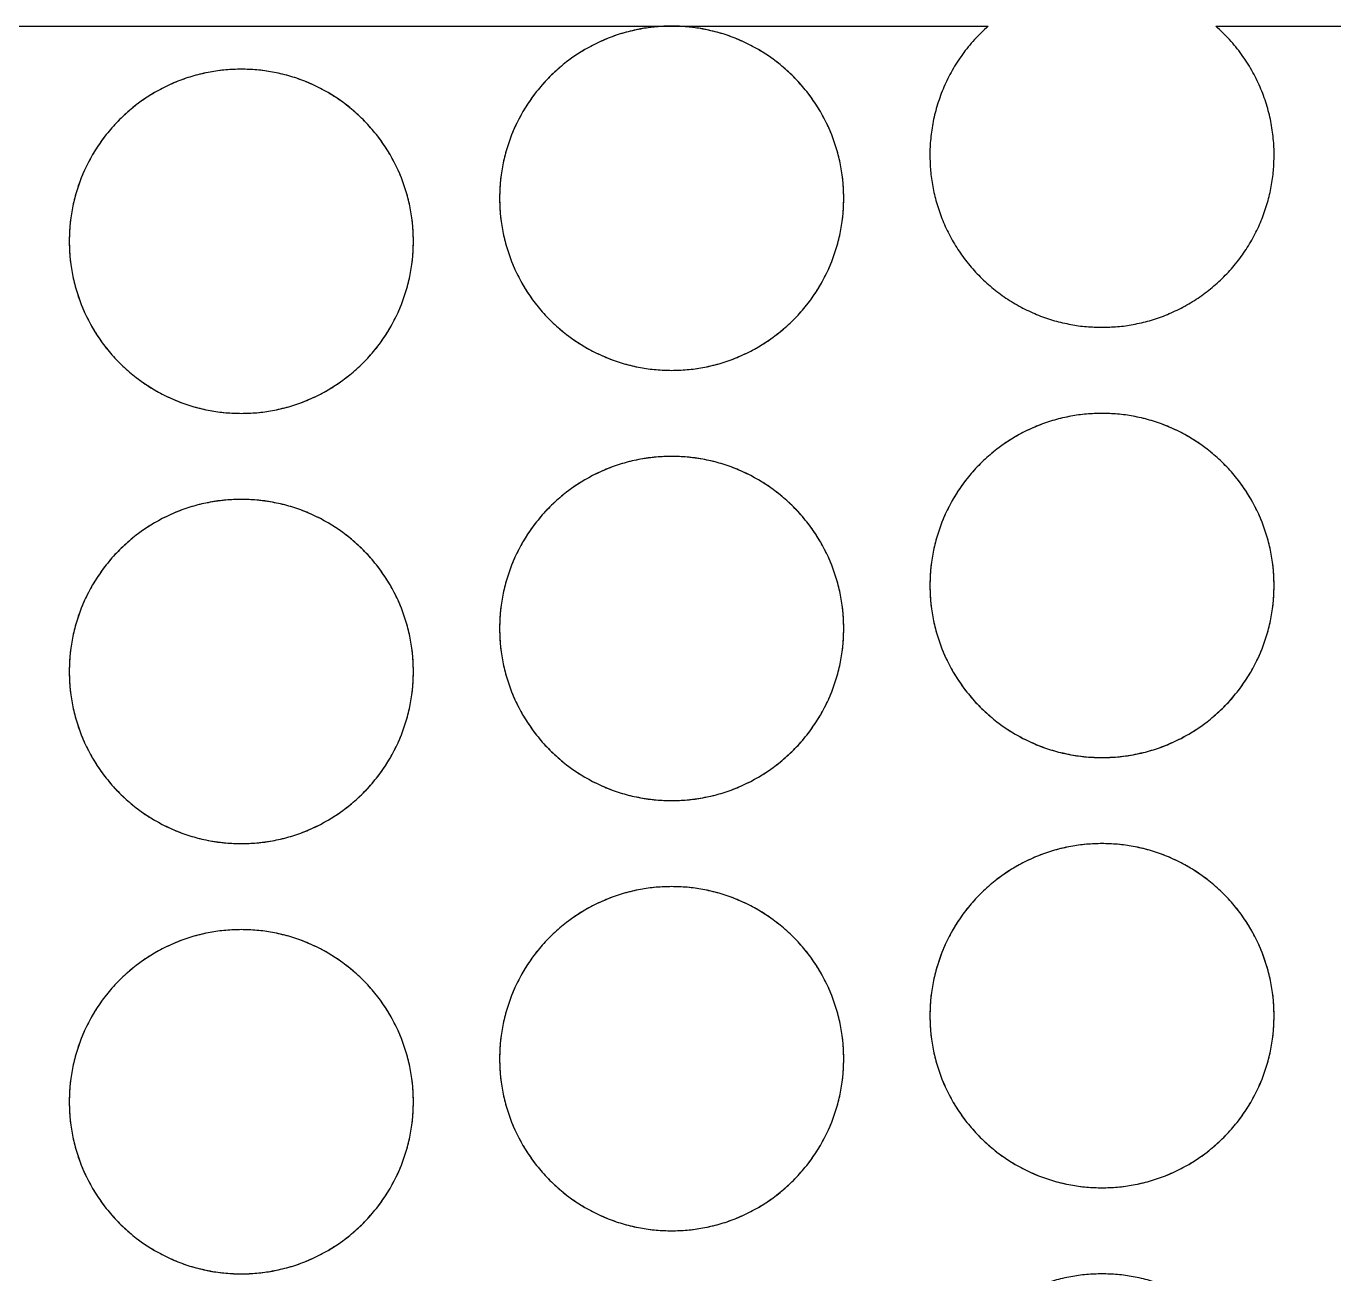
# Model space of a CAD drawing. Extents: x 85 to 185, y 98 to 200.
# Drawn here: x 136 to 160.31, y 176.8 to 200 of the extents above; entities that cross this region are included whole.
import ezdxf

# ---------------------------------------------------------------- set-up
doc = ezdxf.new("R2010")
doc.units = 0
doc.header["$MEASUREMENT"] = 0
doc.layers.get('0').update_dxf_attribs({"linetype": 'CONTINUOUS'})

msp = doc.modelspace()

# ---------------------------------------------------------------- linework, layer by layer
for points in [[(126.117, 200), (132, 200), (148, 200)], [(148, 200), (153.883, 200)], [(158.117, 200), (161.229, 200)]]:
    msp.add_lwpolyline(points)
for points in [[(151.2, 196.8), (151.197, 196.943), (151.187, 197.088), (151.17, 197.234), (151.147, 197.382), (151.132, 197.457), (151.115, 197.531), (151.097, 197.606), (151.076, 197.681), (151.054, 197.755), (151.03, 197.83), (151.004, 197.904), (150.975, 197.978), (150.945, 198.052), (150.913, 198.125), (150.879, 198.198), (150.843, 198.27), (150.804, 198.341), (150.764, 198.412), (150.722, 198.482), (150.678, 198.551), (150.633, 198.619), (150.585, 198.686), (150.536, 198.752), (150.484, 198.817), (150.431, 198.88), (150.377, 198.943), (150.321, 199.003), (150.263, 199.063), (150.203, 199.121), (150.143, 199.177), (150.08, 199.231), (150.017, 199.284), (149.952, 199.336), (149.886, 199.385), (149.819, 199.433), (149.751, 199.478), (149.682, 199.522), (149.612, 199.564), (149.541, 199.604), (149.47, 199.643), (149.398, 199.679), (149.325, 199.713), (149.252, 199.745), (149.178, 199.775), (149.104, 199.804), (149.03, 199.83), (148.955, 199.854), (148.881, 199.876), (148.806, 199.897), (148.731, 199.915), (148.657, 199.932), (148.582, 199.947), (148.434, 199.97), (148.288, 199.987), (148.143, 199.997), (148, 200), (147.857, 199.997), (147.712, 199.987), (147.566, 199.97), (147.418, 199.947), (147.343, 199.932), (147.269, 199.915), (147.194, 199.897), (147.119, 199.876), (147.045, 199.854), (146.97, 199.83), (146.896, 199.804), (146.822, 199.775), (146.748, 199.745), (146.675, 199.713), (146.602, 199.679), (146.53, 199.643), (146.459, 199.604), (146.388, 199.564), (146.318, 199.522), (146.249, 199.478), (146.181, 199.433), (146.114, 199.385), (146.048, 199.336), (145.983, 199.284), (145.92, 199.231), (145.857, 199.177), (145.797, 199.121), (145.737, 199.063), (145.679, 199.003), (145.623, 198.943), (145.569, 198.88), (145.516, 198.817), (145.464, 198.752), (145.415, 198.686), (145.367, 198.619), (145.322, 198.551), (145.278, 198.482), (145.236, 198.412), (145.196, 198.341), (145.157, 198.27), (145.121, 198.198), (145.087, 198.125), (145.055, 198.052), (145.025, 197.978), (144.996, 197.904), (144.97, 197.83), (144.946, 197.755), (144.924, 197.681), (144.903, 197.606), (144.885, 197.531), (144.868, 197.457), (144.853, 197.382), (144.83, 197.234), (144.813, 197.088), (144.803, 196.943), (144.8, 196.8), (144.803, 196.657), (144.813, 196.512), (144.83, 196.366), (144.853, 196.218), (144.868, 196.143), (144.885, 196.069), (144.903, 195.994), (144.924, 195.919), (144.946, 195.845), (144.97, 195.77), (144.996, 195.696), (145.025, 195.622), (145.055, 195.548), (145.087, 195.475), (145.121, 195.402), (145.157, 195.33), (145.196, 195.259), (145.236, 195.188), (145.278, 195.118), (145.322, 195.049), (145.367, 194.981), (145.415, 194.914), (145.464, 194.848), (145.516, 194.783), (145.569, 194.72), (145.623, 194.657), (145.679, 194.597), (145.737, 194.537), (145.797, 194.479), (145.857, 194.423), (145.92, 194.369), (145.983, 194.316), (146.048, 194.264), (146.114, 194.215), (146.181, 194.167), (146.249, 194.122), (146.318, 194.078), (146.388, 194.036), (146.459, 193.996), (146.53, 193.957), (146.602, 193.921), (146.675, 193.887), (146.748, 193.855), (146.822, 193.825), (146.896, 193.796), (146.97, 193.77), (147.045, 193.746), (147.119, 193.724), (147.194, 193.703), (147.269, 193.685), (147.343, 193.668), (147.418, 193.653), (147.566, 193.63), (147.712, 193.613), (147.857, 193.603), (148, 193.6), (148.143, 193.603), (148.288, 193.613), (148.434, 193.63), (148.582, 193.653), (148.657, 193.668), (148.731, 193.685), (148.806, 193.703), (148.881, 193.724), (148.955, 193.746), (149.03, 193.77), (149.104, 193.796), (149.178, 193.825), (149.252, 193.855), (149.325, 193.887), (149.398, 193.921), (149.47, 193.957), (149.541, 193.996), (149.612, 194.036), (149.682, 194.078), (149.751, 194.122), (149.819, 194.167), (149.886, 194.215), (149.952, 194.264), (150.017, 194.316), (150.08, 194.369), (150.143, 194.423), (150.203, 194.479), (150.263, 194.537), (150.321, 194.597), (150.377, 194.657), (150.431, 194.72), (150.484, 194.783), (150.536, 194.848), (150.585, 194.914), (150.633, 194.981), (150.678, 195.049), (150.722, 195.118), (150.764, 195.188), (150.804, 195.259), (150.843, 195.33), (150.879, 195.402), (150.913, 195.475), (150.945, 195.548), (150.975, 195.622), (151.004, 195.696), (151.03, 195.77), (151.054, 195.845), (151.076, 195.919), (151.097, 195.994), (151.115, 196.069), (151.132, 196.143), (151.147, 196.218), (151.17, 196.366), (151.187, 196.512), (151.197, 196.657), (151.2, 196.8)], [(143.2, 196), (143.197, 196.143), (143.187, 196.288), (143.17, 196.434), (143.147, 196.582), (143.132, 196.657), (143.115, 196.731), (143.097, 196.806), (143.076, 196.881), (143.054, 196.955), (143.03, 197.03), (143.004, 197.104), (142.975, 197.178), (142.945, 197.252), (142.913, 197.325), (142.879, 197.398), (142.843, 197.47), (142.804, 197.541), (142.764, 197.612), (142.722, 197.682), (142.678, 197.751), (142.633, 197.819), (142.585, 197.886), (142.536, 197.952), (142.484, 198.017), (142.431, 198.08), (142.377, 198.143), (142.321, 198.203), (142.263, 198.263), (142.203, 198.321), (142.143, 198.377), (142.08, 198.431), (142.017, 198.484), (141.952, 198.536), (141.886, 198.585), (141.819, 198.633), (141.751, 198.678), (141.682, 198.722), (141.612, 198.764), (141.541, 198.804), (141.47, 198.843), (141.398, 198.879), (141.325, 198.913), (141.252, 198.945), (141.178, 198.975), (141.104, 199.004), (141.03, 199.03), (140.955, 199.054), (140.881, 199.076), (140.806, 199.097), (140.731, 199.115), (140.657, 199.132), (140.582, 199.147), (140.434, 199.17), (140.288, 199.187), (140.143, 199.197), (140, 199.2), (139.857, 199.197), (139.712, 199.187), (139.566, 199.17), (139.418, 199.147), (139.343, 199.132), (139.269, 199.115), (139.194, 199.097), (139.119, 199.076), (139.045, 199.054), (138.97, 199.03), (138.896, 199.004), (138.822, 198.975), (138.748, 198.945), (138.675, 198.913), (138.602, 198.879), (138.53, 198.843), (138.459, 198.804), (138.388, 198.764), (138.318, 198.722), (138.249, 198.678), (138.181, 198.633), (138.114, 198.585), (138.048, 198.536), (137.983, 198.484), (137.92, 198.431), (137.857, 198.377), (137.797, 198.321), (137.737, 198.263), (137.679, 198.203), (137.623, 198.143), (137.569, 198.08), (137.516, 198.017), (137.464, 197.952), (137.415, 197.886), (137.367, 197.819), (137.322, 197.751), (137.278, 197.682), (137.236, 197.612), (137.196, 197.541), (137.157, 197.47), (137.121, 197.398), (137.087, 197.325), (137.055, 197.252), (137.025, 197.178), (136.996, 197.104), (136.97, 197.03), (136.946, 196.955), (136.924, 196.881), (136.903, 196.806), (136.885, 196.731), (136.868, 196.657), (136.853, 196.582), (136.83, 196.434), (136.813, 196.288), (136.803, 196.143), (136.8, 196), (136.803, 195.857), (136.813, 195.712), (136.83, 195.566), (136.853, 195.418), (136.868, 195.343), (136.885, 195.269), (136.903, 195.194), (136.924, 195.119), (136.946, 195.045), (136.97, 194.97), (136.996, 194.896), (137.025, 194.822), (137.055, 194.748), (137.087, 194.675), (137.121, 194.602), (137.157, 194.53), (137.196, 194.459), (137.236, 194.388), (137.278, 194.318), (137.322, 194.249), (137.367, 194.181), (137.415, 194.114), (137.464, 194.048), (137.516, 193.983), (137.569, 193.92), (137.623, 193.857), (137.679, 193.797), (137.737, 193.737), (137.797, 193.679), (137.857, 193.623), (137.92, 193.569), (137.983, 193.516), (138.048, 193.464), (138.114, 193.415), (138.181, 193.367), (138.249, 193.322), (138.318, 193.278), (138.388, 193.236), (138.459, 193.196), (138.53, 193.157), (138.602, 193.121), (138.675, 193.087), (138.748, 193.055), (138.822, 193.025), (138.896, 192.996), (138.97, 192.97), (139.045, 192.946), (139.119, 192.924), (139.194, 192.903), (139.269, 192.885), (139.343, 192.868), (139.418, 192.853), (139.566, 192.83), (139.712, 192.813), (139.857, 192.803), (140, 192.8), (140.143, 192.803), (140.288, 192.813), (140.434, 192.83), (140.582, 192.853), (140.657, 192.868), (140.731, 192.885), (140.806, 192.903), (140.881, 192.924), (140.955, 192.946), (141.03, 192.97), (141.104, 192.996), (141.178, 193.025), (141.252, 193.055), (141.325, 193.087), (141.398, 193.121), (141.47, 193.157), (141.541, 193.196), (141.612, 193.236), (141.682, 193.278), (141.751, 193.322), (141.819, 193.367), (141.886, 193.415), (141.952, 193.464), (142.017, 193.516), (142.08, 193.569), (142.143, 193.623), (142.203, 193.679), (142.263, 193.737), (142.321, 193.797), (142.377, 193.857), (142.431, 193.92), (142.484, 193.983), (142.536, 194.048), (142.585, 194.114), (142.633, 194.181), (142.678, 194.249), (142.722, 194.318), (142.764, 194.388), (142.804, 194.459), (142.843, 194.53), (142.879, 194.602), (142.913, 194.675), (142.945, 194.748), (142.975, 194.822), (143.004, 194.896), (143.03, 194.97), (143.054, 195.045), (143.076, 195.119), (143.097, 195.194), (143.115, 195.269), (143.132, 195.343), (143.147, 195.418), (143.17, 195.566), (143.187, 195.712), (143.197, 195.857), (143.2, 196)], [(159.2, 189.6), (159.197, 189.743), (159.187, 189.888), (159.17, 190.034), (159.147, 190.182), (159.132, 190.257), (159.115, 190.331), (159.097, 190.406), (159.076, 190.481), (159.054, 190.555), (159.03, 190.63), (159.004, 190.704), (158.975, 190.778), (158.945, 190.852), (158.913, 190.925), (158.879, 190.998), (158.843, 191.07), (158.804, 191.141), (158.764, 191.212), (158.722, 191.282), (158.678, 191.351), (158.633, 191.419), (158.585, 191.486), (158.536, 191.552), (158.484, 191.617), (158.431, 191.68), (158.377, 191.743), (158.321, 191.803), (158.263, 191.863), (158.203, 191.921), (158.143, 191.977), (158.08, 192.031), (158.017, 192.084), (157.952, 192.136), (157.886, 192.185), (157.819, 192.233), (157.751, 192.278), (157.682, 192.322), (157.612, 192.364), (157.541, 192.404), (157.47, 192.443), (157.398, 192.479), (157.325, 192.513), (157.252, 192.545), (157.178, 192.575), (157.104, 192.604), (157.03, 192.63), (156.955, 192.654), (156.881, 192.676), (156.806, 192.697), (156.731, 192.715), (156.657, 192.732), (156.582, 192.747), (156.434, 192.77), (156.288, 192.787), (156.143, 192.797), (156, 192.8), (155.857, 192.797), (155.712, 192.787), (155.566, 192.77), (155.418, 192.747), (155.343, 192.732), (155.269, 192.715), (155.194, 192.697), (155.119, 192.676), (155.045, 192.654), (154.97, 192.63), (154.896, 192.604), (154.822, 192.575), (154.748, 192.545), (154.675, 192.513), (154.602, 192.479), (154.53, 192.443), (154.459, 192.404), (154.388, 192.364), (154.318, 192.322), (154.249, 192.278), (154.181, 192.233), (154.114, 192.185), (154.048, 192.136), (153.983, 192.084), (153.92, 192.031), (153.857, 191.977), (153.797, 191.921), (153.737, 191.863), (153.679, 191.803), (153.623, 191.743), (153.569, 191.68), (153.516, 191.617), (153.464, 191.552), (153.415, 191.486), (153.367, 191.419), (153.322, 191.351), (153.278, 191.282), (153.236, 191.212), (153.196, 191.141), (153.157, 191.07), (153.121, 190.998), (153.087, 190.925), (153.055, 190.852), (153.025, 190.778), (152.996, 190.704), (152.97, 190.63), (152.946, 190.555), (152.924, 190.481), (152.903, 190.406), (152.885, 190.331), (152.868, 190.257), (152.853, 190.182), (152.83, 190.034), (152.813, 189.888), (152.803, 189.743), (152.8, 189.6), (152.803, 189.457), (152.813, 189.312), (152.83, 189.166), (152.853, 189.018), (152.868, 188.943), (152.885, 188.869), (152.903, 188.794), (152.924, 188.719), (152.946, 188.645), (152.97, 188.57), (152.996, 188.496), (153.025, 188.422), (153.055, 188.348), (153.087, 188.275), (153.121, 188.202), (153.157, 188.13), (153.196, 188.059), (153.236, 187.988), (153.278, 187.918), (153.322, 187.849), (153.367, 187.781), (153.415, 187.714), (153.464, 187.648), (153.516, 187.583), (153.569, 187.52), (153.623, 187.457), (153.679, 187.397), (153.737, 187.337), (153.797, 187.279), (153.857, 187.223), (153.92, 187.169), (153.983, 187.116), (154.048, 187.064), (154.114, 187.015), (154.181, 186.967), (154.249, 186.922), (154.318, 186.878), (154.388, 186.836), (154.459, 186.796), (154.53, 186.757), (154.602, 186.721), (154.675, 186.687), (154.748, 186.655), (154.822, 186.625), (154.896, 186.596), (154.97, 186.57), (155.045, 186.546), (155.119, 186.524), (155.194, 186.503), (155.269, 186.485), (155.343, 186.468), (155.418, 186.453), (155.566, 186.43), (155.712, 186.413), (155.857, 186.403), (156, 186.4), (156.143, 186.403), (156.288, 186.413), (156.434, 186.43), (156.582, 186.453), (156.657, 186.468), (156.731, 186.485), (156.806, 186.503), (156.881, 186.524), (156.955, 186.546), (157.03, 186.57), (157.104, 186.596), (157.178, 186.625), (157.252, 186.655), (157.325, 186.687), (157.398, 186.721), (157.47, 186.757), (157.541, 186.796), (157.612, 186.836), (157.682, 186.878), (157.751, 186.922), (157.819, 186.967), (157.886, 187.015), (157.952, 187.064), (158.017, 187.116), (158.08, 187.169), (158.143, 187.223), (158.203, 187.279), (158.263, 187.337), (158.321, 187.397), (158.377, 187.457), (158.431, 187.52), (158.484, 187.583), (158.536, 187.648), (158.585, 187.714), (158.633, 187.781), (158.678, 187.849), (158.722, 187.918), (158.764, 187.988), (158.804, 188.059), (158.843, 188.13), (158.879, 188.202), (158.913, 188.275), (158.945, 188.348), (158.975, 188.422), (159.004, 188.496), (159.03, 188.57), (159.054, 188.645), (159.076, 188.719), (159.097, 188.794), (159.115, 188.869), (159.132, 188.943), (159.147, 189.018), (159.17, 189.166), (159.187, 189.312), (159.197, 189.457), (159.2, 189.6)], [(151.2, 188.8), (151.197, 188.943), (151.187, 189.088), (151.17, 189.234), (151.147, 189.382), (151.132, 189.457), (151.115, 189.531), (151.097, 189.606), (151.076, 189.681), (151.054, 189.755), (151.03, 189.83), (151.004, 189.904), (150.975, 189.978), (150.945, 190.052), (150.913, 190.125), (150.879, 190.198), (150.843, 190.27), (150.804, 190.341), (150.764, 190.412), (150.722, 190.482), (150.678, 190.551), (150.633, 190.619), (150.585, 190.686), (150.536, 190.752), (150.484, 190.817), (150.431, 190.88), (150.377, 190.943), (150.321, 191.003), (150.263, 191.063), (150.203, 191.121), (150.143, 191.177), (150.08, 191.231), (150.017, 191.284), (149.952, 191.336), (149.886, 191.385), (149.819, 191.433), (149.751, 191.478), (149.682, 191.522), (149.612, 191.564), (149.541, 191.604), (149.47, 191.643), (149.398, 191.679), (149.325, 191.713), (149.252, 191.745), (149.178, 191.775), (149.104, 191.804), (149.03, 191.83), (148.955, 191.854), (148.881, 191.876), (148.806, 191.897), (148.731, 191.915), (148.657, 191.932), (148.582, 191.947), (148.434, 191.97), (148.288, 191.987), (148.143, 191.997), (148, 192), (147.857, 191.997), (147.712, 191.987), (147.566, 191.97), (147.418, 191.947), (147.343, 191.932), (147.269, 191.915), (147.194, 191.897), (147.119, 191.876), (147.045, 191.854), (146.97, 191.83), (146.896, 191.804), (146.822, 191.775), (146.748, 191.745), (146.675, 191.713), (146.602, 191.679), (146.53, 191.643), (146.459, 191.604), (146.388, 191.564), (146.318, 191.522), (146.249, 191.478), (146.181, 191.433), (146.114, 191.385), (146.048, 191.336), (145.983, 191.284), (145.92, 191.231), (145.857, 191.177), (145.797, 191.121), (145.737, 191.063), (145.679, 191.003), (145.623, 190.943), (145.569, 190.88), (145.516, 190.817), (145.464, 190.752), (145.415, 190.686), (145.367, 190.619), (145.322, 190.551), (145.278, 190.482), (145.236, 190.412), (145.196, 190.341), (145.157, 190.27), (145.121, 190.198), (145.087, 190.125), (145.055, 190.052), (145.025, 189.978), (144.996, 189.904), (144.97, 189.83), (144.946, 189.755), (144.924, 189.681), (144.903, 189.606), (144.885, 189.531), (144.868, 189.457), (144.853, 189.382), (144.83, 189.234), (144.813, 189.088), (144.803, 188.943), (144.8, 188.8), (144.803, 188.657), (144.813, 188.512), (144.83, 188.366), (144.853, 188.218), (144.868, 188.143), (144.885, 188.069), (144.903, 187.994), (144.924, 187.919), (144.946, 187.845), (144.97, 187.77), (144.996, 187.696), (145.025, 187.622), (145.055, 187.548), (145.087, 187.475), (145.121, 187.402), (145.157, 187.33), (145.196, 187.259), (145.236, 187.188), (145.278, 187.118), (145.322, 187.049), (145.367, 186.981), (145.415, 186.914), (145.464, 186.848), (145.516, 186.783), (145.569, 186.72), (145.623, 186.657), (145.679, 186.597), (145.737, 186.537), (145.797, 186.479), (145.857, 186.423), (145.92, 186.369), (145.983, 186.316), (146.048, 186.264), (146.114, 186.215), (146.181, 186.167), (146.249, 186.122), (146.318, 186.078), (146.388, 186.036), (146.459, 185.996), (146.53, 185.957), (146.602, 185.921), (146.675, 185.887), (146.748, 185.855), (146.822, 185.825), (146.896, 185.796), (146.97, 185.77), (147.045, 185.746), (147.119, 185.724), (147.194, 185.703), (147.269, 185.685), (147.343, 185.668), (147.418, 185.653), (147.566, 185.63), (147.712, 185.613), (147.857, 185.603), (148, 185.6), (148.143, 185.603), (148.288, 185.613), (148.434, 185.63), (148.582, 185.653), (148.657, 185.668), (148.731, 185.685), (148.806, 185.703), (148.881, 185.724), (148.955, 185.746), (149.03, 185.77), (149.104, 185.796), (149.178, 185.825), (149.252, 185.855), (149.325, 185.887), (149.398, 185.921), (149.47, 185.957), (149.541, 185.996), (149.612, 186.036), (149.682, 186.078), (149.751, 186.122), (149.819, 186.167), (149.886, 186.215), (149.952, 186.264), (150.017, 186.316), (150.08, 186.369), (150.143, 186.423), (150.203, 186.479), (150.263, 186.537), (150.321, 186.597), (150.377, 186.657), (150.431, 186.72), (150.484, 186.783), (150.536, 186.848), (150.585, 186.914), (150.633, 186.981), (150.678, 187.049), (150.722, 187.118), (150.764, 187.188), (150.804, 187.259), (150.843, 187.33), (150.879, 187.402), (150.913, 187.475), (150.945, 187.548), (150.975, 187.622), (151.004, 187.696), (151.03, 187.77), (151.054, 187.845), (151.076, 187.919), (151.097, 187.994), (151.115, 188.069), (151.132, 188.143), (151.147, 188.218), (151.17, 188.366), (151.187, 188.512), (151.197, 188.657), (151.2, 188.8)], [(143.2, 188), (143.197, 188.143), (143.187, 188.288), (143.17, 188.434), (143.147, 188.582), (143.132, 188.657), (143.115, 188.731), (143.097, 188.806), (143.076, 188.881), (143.054, 188.955), (143.03, 189.03), (143.004, 189.104), (142.975, 189.178), (142.945, 189.252), (142.913, 189.325), (142.879, 189.398), (142.843, 189.47), (142.804, 189.541), (142.764, 189.612), (142.722, 189.682), (142.678, 189.751), (142.633, 189.819), (142.585, 189.886), (142.536, 189.952), (142.484, 190.017), (142.431, 190.08), (142.377, 190.143), (142.321, 190.203), (142.263, 190.263), (142.203, 190.321), (142.143, 190.377), (142.08, 190.431), (142.017, 190.484), (141.952, 190.536), (141.886, 190.585), (141.819, 190.633), (141.751, 190.678), (141.682, 190.722), (141.612, 190.764), (141.541, 190.804), (141.47, 190.843), (141.398, 190.879), (141.325, 190.913), (141.252, 190.945), (141.178, 190.975), (141.104, 191.004), (141.03, 191.03), (140.955, 191.054), (140.881, 191.076), (140.806, 191.097), (140.731, 191.115), (140.657, 191.132), (140.582, 191.147), (140.434, 191.17), (140.288, 191.187), (140.143, 191.197), (140, 191.2), (139.857, 191.197), (139.712, 191.187), (139.566, 191.17), (139.418, 191.147), (139.343, 191.132), (139.269, 191.115), (139.194, 191.097), (139.119, 191.076), (139.045, 191.054), (138.97, 191.03), (138.896, 191.004), (138.822, 190.975), (138.748, 190.945), (138.675, 190.913), (138.602, 190.879), (138.53, 190.843), (138.459, 190.804), (138.388, 190.764), (138.318, 190.722), (138.249, 190.678), (138.181, 190.633), (138.114, 190.585), (138.048, 190.536), (137.983, 190.484), (137.92, 190.431), (137.857, 190.377), (137.797, 190.321), (137.737, 190.263), (137.679, 190.203), (137.623, 190.143), (137.569, 190.08), (137.516, 190.017), (137.464, 189.952), (137.415, 189.886), (137.367, 189.819), (137.322, 189.751), (137.278, 189.682), (137.236, 189.612), (137.196, 189.541), (137.157, 189.47), (137.121, 189.398), (137.087, 189.325), (137.055, 189.252), (137.025, 189.178), (136.996, 189.104), (136.97, 189.03), (136.946, 188.955), (136.924, 188.881), (136.903, 188.806), (136.885, 188.731), (136.868, 188.657), (136.853, 188.582), (136.83, 188.434), (136.813, 188.288), (136.803, 188.143), (136.8, 188), (136.803, 187.857), (136.813, 187.712), (136.83, 187.566), (136.853, 187.418), (136.868, 187.343), (136.885, 187.269), (136.903, 187.194), (136.924, 187.119), (136.946, 187.045), (136.97, 186.97), (136.996, 186.896), (137.025, 186.822), (137.055, 186.748), (137.087, 186.675), (137.121, 186.602), (137.157, 186.53), (137.196, 186.459), (137.236, 186.388), (137.278, 186.318), (137.322, 186.249), (137.367, 186.181), (137.415, 186.114), (137.464, 186.048), (137.516, 185.983), (137.569, 185.92), (137.623, 185.857), (137.679, 185.797), (137.737, 185.737), (137.797, 185.679), (137.857, 185.623), (137.92, 185.569), (137.983, 185.516), (138.048, 185.464), (138.114, 185.415), (138.181, 185.367), (138.249, 185.322), (138.318, 185.278), (138.388, 185.236), (138.459, 185.196), (138.53, 185.157), (138.602, 185.121), (138.675, 185.087), (138.748, 185.055), (138.822, 185.025), (138.896, 184.996), (138.97, 184.97), (139.045, 184.946), (139.119, 184.924), (139.194, 184.903), (139.269, 184.885), (139.343, 184.868), (139.418, 184.853), (139.566, 184.83), (139.712, 184.813), (139.857, 184.803), (140, 184.8), (140.143, 184.803), (140.288, 184.813), (140.434, 184.83), (140.582, 184.853), (140.657, 184.868), (140.731, 184.885), (140.806, 184.903), (140.881, 184.924), (140.955, 184.946), (141.03, 184.97), (141.104, 184.996), (141.178, 185.025), (141.252, 185.055), (141.325, 185.087), (141.398, 185.121), (141.47, 185.157), (141.541, 185.196), (141.612, 185.236), (141.682, 185.278), (141.751, 185.322), (141.819, 185.367), (141.886, 185.415), (141.952, 185.464), (142.017, 185.516), (142.08, 185.569), (142.143, 185.623), (142.203, 185.679), (142.263, 185.737), (142.321, 185.797), (142.377, 185.857), (142.431, 185.92), (142.484, 185.983), (142.536, 186.048), (142.585, 186.114), (142.633, 186.181), (142.678, 186.249), (142.722, 186.318), (142.764, 186.388), (142.804, 186.459), (142.843, 186.53), (142.879, 186.602), (142.913, 186.675), (142.945, 186.748), (142.975, 186.822), (143.004, 186.896), (143.03, 186.97), (143.054, 187.045), (143.076, 187.119), (143.097, 187.194), (143.115, 187.269), (143.132, 187.343), (143.147, 187.418), (143.17, 187.566), (143.187, 187.712), (143.197, 187.857), (143.2, 188)], [(159.2, 181.6), (159.197, 181.743), (159.187, 181.888), (159.17, 182.034), (159.147, 182.182), (159.132, 182.257), (159.115, 182.331), (159.097, 182.406), (159.076, 182.481), (159.054, 182.555), (159.03, 182.63), (159.004, 182.704), (158.975, 182.778), (158.945, 182.852), (158.913, 182.925), (158.879, 182.998), (158.843, 183.07), (158.804, 183.141), (158.764, 183.212), (158.722, 183.282), (158.678, 183.351), (158.633, 183.419), (158.585, 183.486), (158.536, 183.552), (158.484, 183.617), (158.431, 183.68), (158.377, 183.743), (158.321, 183.803), (158.263, 183.863), (158.203, 183.921), (158.143, 183.977), (158.08, 184.031), (158.017, 184.084), (157.952, 184.136), (157.886, 184.185), (157.819, 184.233), (157.751, 184.278), (157.682, 184.322), (157.612, 184.364), (157.541, 184.404), (157.47, 184.443), (157.398, 184.479), (157.325, 184.513), (157.252, 184.545), (157.178, 184.575), (157.104, 184.604), (157.03, 184.63), (156.955, 184.654), (156.881, 184.676), (156.806, 184.697), (156.731, 184.715), (156.657, 184.732), (156.582, 184.747), (156.434, 184.77), (156.288, 184.787), (156.143, 184.797), (156, 184.8), (155.857, 184.797), (155.712, 184.787), (155.566, 184.77), (155.418, 184.747), (155.343, 184.732), (155.269, 184.715), (155.194, 184.697), (155.119, 184.676), (155.045, 184.654), (154.97, 184.63), (154.896, 184.604), (154.822, 184.575), (154.748, 184.545), (154.675, 184.513), (154.602, 184.479), (154.53, 184.443), (154.459, 184.404), (154.388, 184.364), (154.318, 184.322), (154.249, 184.278), (154.181, 184.233), (154.114, 184.185), (154.048, 184.136), (153.983, 184.084), (153.92, 184.031), (153.857, 183.977), (153.797, 183.921), (153.737, 183.863), (153.679, 183.803), (153.623, 183.743), (153.569, 183.68), (153.516, 183.617), (153.464, 183.552), (153.415, 183.486), (153.367, 183.419), (153.322, 183.351), (153.278, 183.282), (153.236, 183.212), (153.196, 183.141), (153.157, 183.07), (153.121, 182.998), (153.087, 182.925), (153.055, 182.852), (153.025, 182.778), (152.996, 182.704), (152.97, 182.63), (152.946, 182.555), (152.924, 182.481), (152.903, 182.406), (152.885, 182.331), (152.868, 182.257), (152.853, 182.182), (152.83, 182.034), (152.813, 181.888), (152.803, 181.743), (152.8, 181.6), (152.803, 181.457), (152.813, 181.312), (152.83, 181.166), (152.853, 181.018), (152.868, 180.943), (152.885, 180.869), (152.903, 180.794), (152.924, 180.719), (152.946, 180.645), (152.97, 180.57), (152.996, 180.496), (153.025, 180.422), (153.055, 180.348), (153.087, 180.275), (153.121, 180.202), (153.157, 180.13), (153.196, 180.059), (153.236, 179.988), (153.278, 179.918), (153.322, 179.849), (153.367, 179.781), (153.415, 179.714), (153.464, 179.648), (153.516, 179.583), (153.569, 179.52), (153.623, 179.457), (153.679, 179.397), (153.737, 179.337), (153.797, 179.279), (153.857, 179.223), (153.92, 179.169), (153.983, 179.116), (154.048, 179.064), (154.114, 179.015), (154.181, 178.967), (154.249, 178.922), (154.318, 178.878), (154.388, 178.836), (154.459, 178.796), (154.53, 178.757), (154.602, 178.721), (154.675, 178.687), (154.748, 178.655), (154.822, 178.625), (154.896, 178.596), (154.97, 178.57), (155.045, 178.546), (155.119, 178.524), (155.194, 178.503), (155.269, 178.485), (155.343, 178.468), (155.418, 178.453), (155.566, 178.43), (155.712, 178.413), (155.857, 178.403), (156, 178.4), (156.143, 178.403), (156.288, 178.413), (156.434, 178.43), (156.582, 178.453), (156.657, 178.468), (156.731, 178.485), (156.806, 178.503), (156.881, 178.524), (156.955, 178.546), (157.03, 178.57), (157.104, 178.596), (157.178, 178.625), (157.252, 178.655), (157.325, 178.687), (157.398, 178.721), (157.47, 178.757), (157.541, 178.796), (157.612, 178.836), (157.682, 178.878), (157.751, 178.922), (157.819, 178.967), (157.886, 179.015), (157.952, 179.064), (158.017, 179.116), (158.08, 179.169), (158.143, 179.223), (158.203, 179.279), (158.263, 179.337), (158.321, 179.397), (158.377, 179.457), (158.431, 179.52), (158.484, 179.583), (158.536, 179.648), (158.585, 179.714), (158.633, 179.781), (158.678, 179.849), (158.722, 179.918), (158.764, 179.988), (158.804, 180.059), (158.843, 180.13), (158.879, 180.202), (158.913, 180.275), (158.945, 180.348), (158.975, 180.422), (159.004, 180.496), (159.03, 180.57), (159.054, 180.645), (159.076, 180.719), (159.097, 180.794), (159.115, 180.869), (159.132, 180.943), (159.147, 181.018), (159.17, 181.166), (159.187, 181.312), (159.197, 181.457), (159.2, 181.6)], [(151.2, 180.8), (151.197, 180.943), (151.187, 181.088), (151.17, 181.234), (151.147, 181.382), (151.132, 181.457), (151.115, 181.531), (151.097, 181.606), (151.076, 181.681), (151.054, 181.755), (151.03, 181.83), (151.004, 181.904), (150.975, 181.978), (150.945, 182.052), (150.913, 182.125), (150.879, 182.198), (150.843, 182.27), (150.804, 182.341), (150.764, 182.412), (150.722, 182.482), (150.678, 182.551), (150.633, 182.619), (150.585, 182.686), (150.536, 182.752), (150.484, 182.817), (150.431, 182.88), (150.377, 182.943), (150.321, 183.003), (150.263, 183.063), (150.203, 183.121), (150.143, 183.177), (150.08, 183.231), (150.017, 183.284), (149.952, 183.336), (149.886, 183.385), (149.819, 183.433), (149.751, 183.478), (149.682, 183.522), (149.612, 183.564), (149.541, 183.604), (149.47, 183.643), (149.398, 183.679), (149.325, 183.713), (149.252, 183.745), (149.178, 183.775), (149.104, 183.804), (149.03, 183.83), (148.955, 183.854), (148.881, 183.876), (148.806, 183.897), (148.731, 183.915), (148.657, 183.932), (148.582, 183.947), (148.434, 183.97), (148.288, 183.987), (148.143, 183.997), (148, 184), (147.857, 183.997), (147.712, 183.987), (147.566, 183.97), (147.418, 183.947), (147.343, 183.932), (147.269, 183.915), (147.194, 183.897), (147.119, 183.876), (147.045, 183.854), (146.97, 183.83), (146.896, 183.804), (146.822, 183.775), (146.748, 183.745), (146.675, 183.713), (146.602, 183.679), (146.53, 183.643), (146.459, 183.604), (146.388, 183.564), (146.318, 183.522), (146.249, 183.478), (146.181, 183.433), (146.114, 183.385), (146.048, 183.336), (145.983, 183.284), (145.92, 183.231), (145.857, 183.177), (145.797, 183.121), (145.737, 183.063), (145.679, 183.003), (145.623, 182.943), (145.569, 182.88), (145.516, 182.817), (145.464, 182.752), (145.415, 182.686), (145.367, 182.619), (145.322, 182.551), (145.278, 182.482), (145.236, 182.412), (145.196, 182.341), (145.157, 182.27), (145.121, 182.198), (145.087, 182.125), (145.055, 182.052), (145.025, 181.978), (144.996, 181.904), (144.97, 181.83), (144.946, 181.755), (144.924, 181.681), (144.903, 181.606), (144.885, 181.531), (144.868, 181.457), (144.853, 181.382), (144.83, 181.234), (144.813, 181.088), (144.803, 180.943), (144.8, 180.8), (144.803, 180.657), (144.813, 180.512), (144.83, 180.366), (144.853, 180.218), (144.868, 180.143), (144.885, 180.069), (144.903, 179.994), (144.924, 179.919), (144.946, 179.845), (144.97, 179.77), (144.996, 179.696), (145.025, 179.622), (145.055, 179.548), (145.087, 179.475), (145.121, 179.402), (145.157, 179.33), (145.196, 179.259), (145.236, 179.188), (145.278, 179.118), (145.322, 179.049), (145.367, 178.981), (145.415, 178.914), (145.464, 178.848), (145.516, 178.783), (145.569, 178.72), (145.623, 178.657), (145.679, 178.597), (145.737, 178.537), (145.797, 178.479), (145.857, 178.423), (145.92, 178.369), (145.983, 178.316), (146.048, 178.264), (146.114, 178.215), (146.181, 178.167), (146.249, 178.122), (146.318, 178.078), (146.388, 178.036), (146.459, 177.996), (146.53, 177.957), (146.602, 177.921), (146.675, 177.887), (146.748, 177.855), (146.822, 177.825), (146.896, 177.796), (146.97, 177.77), (147.045, 177.746), (147.119, 177.724), (147.194, 177.703), (147.269, 177.685), (147.343, 177.668), (147.418, 177.653), (147.566, 177.63), (147.712, 177.613), (147.857, 177.603), (148, 177.6), (148.143, 177.603), (148.288, 177.613), (148.434, 177.63), (148.582, 177.653), (148.657, 177.668), (148.731, 177.685), (148.806, 177.703), (148.881, 177.724), (148.955, 177.746), (149.03, 177.77), (149.104, 177.796), (149.178, 177.825), (149.252, 177.855), (149.325, 177.887), (149.398, 177.921), (149.47, 177.957), (149.541, 177.996), (149.612, 178.036), (149.682, 178.078), (149.751, 178.122), (149.819, 178.167), (149.886, 178.215), (149.952, 178.264), (150.017, 178.316), (150.08, 178.369), (150.143, 178.423), (150.203, 178.479), (150.263, 178.537), (150.321, 178.597), (150.377, 178.657), (150.431, 178.72), (150.484, 178.783), (150.536, 178.848), (150.585, 178.914), (150.633, 178.981), (150.678, 179.049), (150.722, 179.118), (150.764, 179.188), (150.804, 179.259), (150.843, 179.33), (150.879, 179.402), (150.913, 179.475), (150.945, 179.548), (150.975, 179.622), (151.004, 179.696), (151.03, 179.77), (151.054, 179.845), (151.076, 179.919), (151.097, 179.994), (151.115, 180.069), (151.132, 180.143), (151.147, 180.218), (151.17, 180.366), (151.187, 180.512), (151.197, 180.657), (151.2, 180.8)], [(143.2, 180), (143.197, 180.143), (143.187, 180.288), (143.17, 180.434), (143.147, 180.582), (143.132, 180.657), (143.115, 180.731), (143.097, 180.806), (143.076, 180.881), (143.054, 180.955), (143.03, 181.03), (143.004, 181.104), (142.975, 181.178), (142.945, 181.252), (142.913, 181.325), (142.879, 181.398), (142.843, 181.47), (142.804, 181.541), (142.764, 181.612), (142.722, 181.682), (142.678, 181.751), (142.633, 181.819), (142.585, 181.886), (142.536, 181.952), (142.484, 182.017), (142.431, 182.08), (142.377, 182.143), (142.321, 182.203), (142.263, 182.263), (142.203, 182.321), (142.143, 182.377), (142.08, 182.431), (142.017, 182.484), (141.952, 182.536), (141.886, 182.585), (141.819, 182.633), (141.751, 182.678), (141.682, 182.722), (141.612, 182.764), (141.541, 182.804), (141.47, 182.843), (141.398, 182.879), (141.325, 182.913), (141.252, 182.945), (141.178, 182.975), (141.104, 183.004), (141.03, 183.03), (140.955, 183.054), (140.881, 183.076), (140.806, 183.097), (140.731, 183.115), (140.657, 183.132), (140.582, 183.147), (140.434, 183.17), (140.288, 183.187), (140.143, 183.197), (140, 183.2), (139.857, 183.197), (139.712, 183.187), (139.566, 183.17), (139.418, 183.147), (139.343, 183.132), (139.269, 183.115), (139.194, 183.097), (139.119, 183.076), (139.045, 183.054), (138.97, 183.03), (138.896, 183.004), (138.822, 182.975), (138.748, 182.945), (138.675, 182.913), (138.602, 182.879), (138.53, 182.843), (138.459, 182.804), (138.388, 182.764), (138.318, 182.722), (138.249, 182.678), (138.181, 182.633), (138.114, 182.585), (138.048, 182.536), (137.983, 182.484), (137.92, 182.431), (137.857, 182.377), (137.797, 182.321), (137.737, 182.263), (137.679, 182.203), (137.623, 182.143), (137.569, 182.08), (137.516, 182.017), (137.464, 181.952), (137.415, 181.886), (137.367, 181.819), (137.322, 181.751), (137.278, 181.682), (137.236, 181.612), (137.196, 181.541), (137.157, 181.47), (137.121, 181.398), (137.087, 181.325), (137.055, 181.252), (137.025, 181.178), (136.996, 181.104), (136.97, 181.03), (136.946, 180.955), (136.924, 180.881), (136.903, 180.806), (136.885, 180.731), (136.868, 180.657), (136.853, 180.582), (136.83, 180.434), (136.813, 180.288), (136.803, 180.143), (136.8, 180), (136.803, 179.857), (136.813, 179.712), (136.83, 179.566), (136.853, 179.418), (136.868, 179.343), (136.885, 179.269), (136.903, 179.194), (136.924, 179.119), (136.946, 179.045), (136.97, 178.97), (136.996, 178.896), (137.025, 178.822), (137.055, 178.748), (137.087, 178.675), (137.121, 178.602), (137.157, 178.53), (137.196, 178.459), (137.236, 178.388), (137.278, 178.318), (137.322, 178.249), (137.367, 178.181), (137.415, 178.114), (137.464, 178.048), (137.516, 177.983), (137.569, 177.92), (137.623, 177.857), (137.679, 177.797), (137.737, 177.737), (137.797, 177.679), (137.857, 177.623), (137.92, 177.569), (137.983, 177.516), (138.048, 177.464), (138.114, 177.415), (138.181, 177.367), (138.249, 177.322), (138.318, 177.278), (138.388, 177.236), (138.459, 177.196), (138.53, 177.157), (138.602, 177.121), (138.675, 177.087), (138.748, 177.055), (138.822, 177.025), (138.896, 176.996), (138.97, 176.97), (139.045, 176.946), (139.119, 176.924), (139.194, 176.903), (139.269, 176.885), (139.343, 176.868), (139.418, 176.853), (139.566, 176.83), (139.712, 176.813), (139.857, 176.803), (140, 176.8), (140.143, 176.803), (140.288, 176.813), (140.434, 176.83), (140.582, 176.853), (140.657, 176.868), (140.731, 176.885), (140.806, 176.903), (140.881, 176.924), (140.955, 176.946), (141.03, 176.97), (141.104, 176.996), (141.178, 177.025), (141.252, 177.055), (141.325, 177.087), (141.398, 177.121), (141.47, 177.157), (141.541, 177.196), (141.612, 177.236), (141.682, 177.278), (141.751, 177.322), (141.819, 177.367), (141.886, 177.415), (141.952, 177.464), (142.017, 177.516), (142.08, 177.569), (142.143, 177.623), (142.203, 177.679), (142.263, 177.737), (142.321, 177.797), (142.377, 177.857), (142.431, 177.92), (142.484, 177.983), (142.536, 178.048), (142.585, 178.114), (142.633, 178.181), (142.678, 178.249), (142.722, 178.318), (142.764, 178.388), (142.804, 178.459), (142.843, 178.53), (142.879, 178.602), (142.913, 178.675), (142.945, 178.748), (142.975, 178.822), (143.004, 178.896), (143.03, 178.97), (143.054, 179.045), (143.076, 179.119), (143.097, 179.194), (143.115, 179.269), (143.132, 179.343), (143.147, 179.418), (143.17, 179.566), (143.187, 179.712), (143.197, 179.857), (143.2, 180)]]:
    msp.add_lwpolyline(points, close=True)
for points, weights in [([(148, 200), (144.8, 200), (144.8, 196.8)], [1, 0.707106781187, 1]), ([(151.2, 196.8), (151.2, 200), (148, 200)], [1, 0.707106781187, 1]), ([(153.883, 200), (152.8, 199.045), (152.8, 197.6)], [0.854391865464, 0.842472244355, 1]), ([(159.2, 197.6), (159.2, 199.045), (158.117, 200)], [1, 0.842472244355, 0.854391865464]), ([(140, 199.2), (136.8, 199.2), (136.8, 196)], [1, 0.707106781187, 1]), ([(143.2, 196), (143.2, 199.2), (140, 199.2)], [1, 0.707106781187, 1]), ([(152.8, 197.6), (152.8, 194.4), (156, 194.4)], [1, 0.707106781187, 1]), ([(156, 194.4), (159.2, 194.4), (159.2, 197.6)], [1, 0.707106781187, 1]), ([(144.8, 196.8), (144.8, 193.6), (148, 193.6)], [1, 0.707106781187, 1]), ([(148, 193.6), (151.2, 193.6), (151.2, 196.8)], [1, 0.707106781187, 1]), ([(136.8, 196), (136.8, 192.8), (140, 192.8)], [1, 0.707106781187, 1]), ([(140, 192.8), (143.2, 192.8), (143.2, 196)], [1, 0.707106781187, 1]), ([(156, 192.8), (152.8, 192.8), (152.8, 189.6)], [1, 0.707106781187, 1]), ([(159.2, 189.6), (159.2, 192.8), (156, 192.8)], [1, 0.707106781187, 1]), ([(148, 192), (144.8, 192), (144.8, 188.8)], [1, 0.707106781187, 1]), ([(151.2, 188.8), (151.2, 192), (148, 192)], [1, 0.707106781187, 1]), ([(140, 191.2), (136.8, 191.2), (136.8, 188)], [1, 0.707106781187, 1]), ([(143.2, 188), (143.2, 191.2), (140, 191.2)], [1, 0.707106781187, 1]), ([(152.8, 189.6), (152.8, 186.4), (156, 186.4)], [1, 0.707106781187, 1]), ([(156, 186.4), (159.2, 186.4), (159.2, 189.6)], [1, 0.707106781187, 1]), ([(144.8, 188.8), (144.8, 185.6), (148, 185.6)], [1, 0.707106781187, 1]), ([(148, 185.6), (151.2, 185.6), (151.2, 188.8)], [1, 0.707106781187, 1]), ([(136.8, 188), (136.8, 184.8), (140, 184.8)], [1, 0.707106781187, 1]), ([(140, 184.8), (143.2, 184.8), (143.2, 188)], [1, 0.707106781187, 1]), ([(156, 184.8), (152.8, 184.8), (152.8, 181.6)], [1, 0.707106781187, 1]), ([(159.2, 181.6), (159.2, 184.8), (156, 184.8)], [1, 0.707106781187, 1]), ([(148, 184), (144.8, 184), (144.8, 180.8)], [1, 0.707106781187, 1]), ([(151.2, 180.8), (151.2, 184), (148, 184)], [1, 0.707106781187, 1]), ([(140, 183.2), (136.8, 183.2), (136.8, 180)], [1, 0.707106781187, 1]), ([(143.2, 180), (143.2, 183.2), (140, 183.2)], [1, 0.707106781187, 1]), ([(152.8, 181.6), (152.8, 178.4), (156, 178.4)], [1, 0.707106781187, 1]), ([(156, 178.4), (159.2, 178.4), (159.2, 181.6)], [1, 0.707106781187, 1]), ([(144.8, 180.8), (144.8, 177.6), (148, 177.6)], [1, 0.707106781187, 1]), ([(148, 177.6), (151.2, 177.6), (151.2, 180.8)], [1, 0.707106781187, 1]), ([(136.8, 180), (136.8, 176.8), (140, 176.8)], [1, 0.707106781187, 1]), ([(140, 176.8), (143.2, 176.8), (143.2, 180)], [1, 0.707106781187, 1]), ([(156, 176.8), (152.8, 176.8), (152.8, 173.6)], [1, 0.707106781187, 1]), ([(159.2, 173.6), (159.2, 176.8), (156, 176.8)], [1, 0.707106781187, 1])]:
    msp.add_rational_spline(points, weights, degree=2)

doc.saveas('drawing.dxf')
